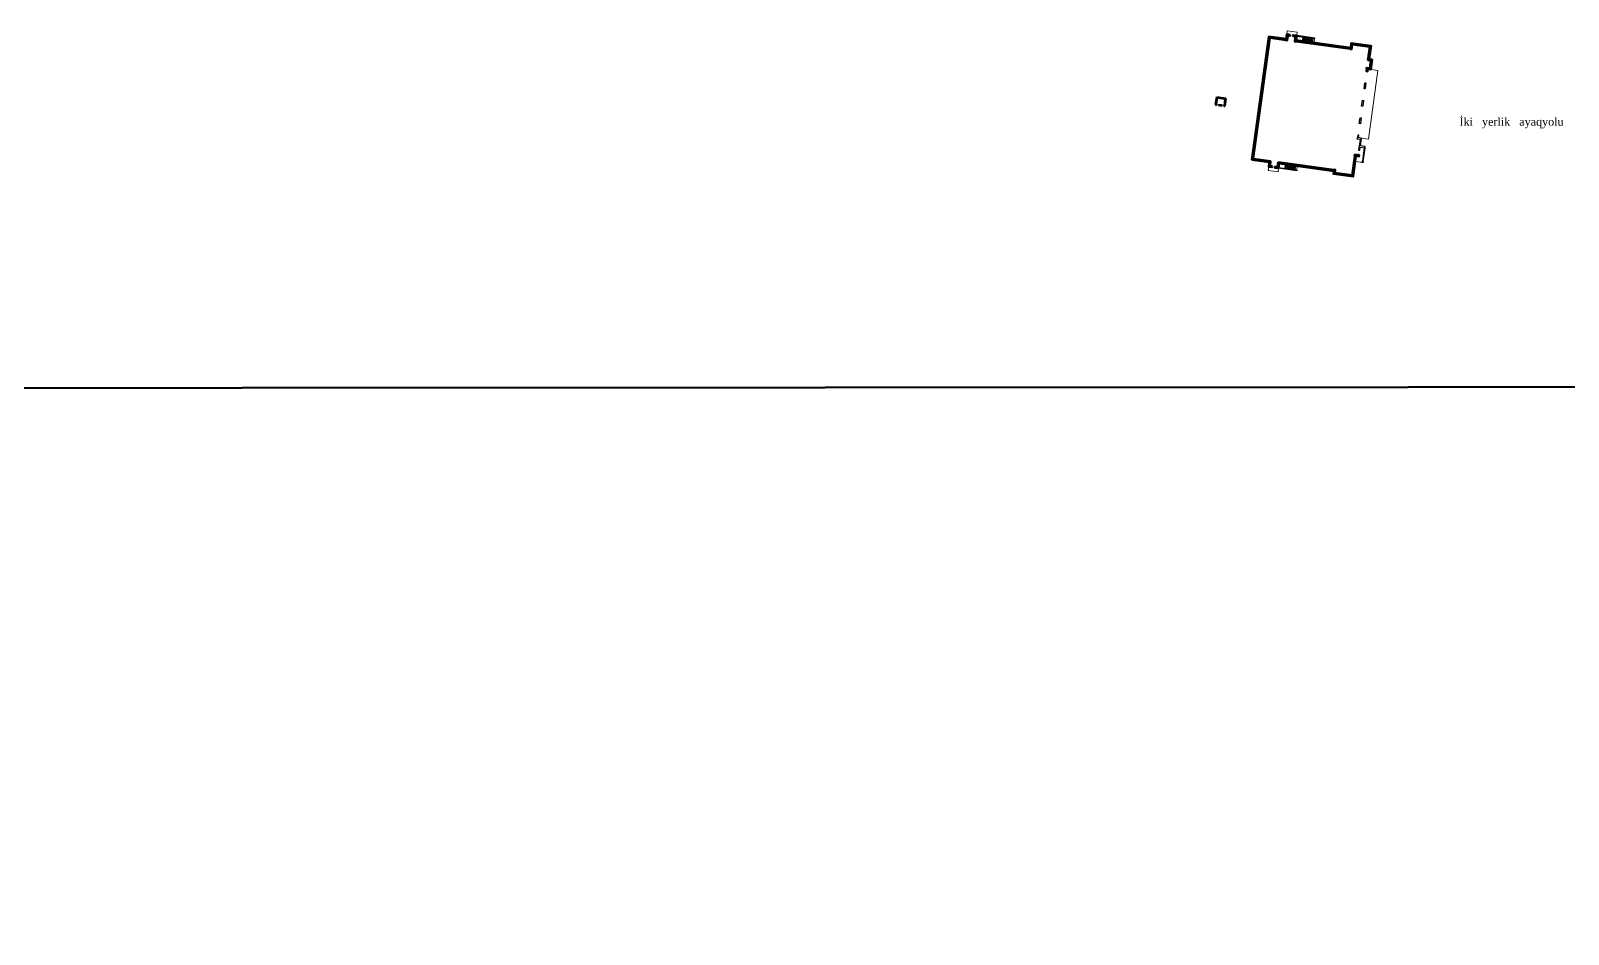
# Model space of a CAD drawing. Header units: feet. Extents: x 3381 to 683784, y 675186 to 4376258.
# Drawn here: x 681409 to 681933, y 4375870 to 4376178 of the extents above; entities that cross this region are included whole.
import ezdxf

# ---------------------------------------------------------------- set-up
doc = ezdxf.new("R2010")
doc.units = ezdxf.units.FT
doc.header["$MEASUREMENT"] = 0
doc.linetypes.add('DUZ', pattern=[0])
doc.layers.get('0').update_dxf_attribs({"linetype": 'CONTINUOUS'})
doc.layers.add('ramka', color=7, linetype='CONTINUOUS')
doc.styles.get("Standard").update_dxf_attribs({"font": 'arial.ttf', "height": 2})

msp = doc.modelspace()

# ---------------------------------------------------------------- linework, layer by layer
at = {"color": 7, "lineweight": 20}
for p, q in [((681846.449, 4376175.613, -1622.185), (681846.26, 4376174.226, -1622.185)), ((681840.523, 4376132.215, -1622.185), (681840.333, 4376130.828, -1622.185)), ((681860.308, 4376133.753, -1622.185), (681862.993, 4376133.386, -1622.185))]:
    msp.add_line(p, q, dxfattribs=at)
at = {"color": 7, "lineweight": 20, "elevation": -1622.185}
for points in [[(681840.333, 4376176.65), (681840.495, 4376177.839), (681837.127, 4376178.299), (681836.964, 4376177.11)], [(681845.954, 4376175.68), (681845.764, 4376174.293), (681845.764, 4376174.293), (681845.954, 4376175.68), (681845.656, 4376175.721), (681845.467, 4376174.334), (681845.17, 4376174.375), (681845.359, 4376175.762), (681845.062, 4376175.802), (681844.872, 4376174.415), (681844.575, 4376174.456), (681844.765, 4376175.843), (681844.467, 4376175.883), (681844.278, 4376174.496), (681843.981, 4376174.537), (681844.17, 4376175.924), (681843.873, 4376175.965), (681843.683, 4376174.577), (681843.386, 4376174.618), (681843.576, 4376176.005), (681843.278, 4376176.046), (681843.089, 4376174.659), (681842.792, 4376174.699), (681842.981, 4376176.086), (681842.684, 4376176.127), (681842.494, 4376174.74), (681842.197, 4376174.78), (681842.387, 4376176.168)], [(681865.606, 4376165.124), (681867.984, 4376164.799), (681864.791, 4376141.416), (681862.412, 4376141.741)], [(681830.794, 4376131.929), (681830.632, 4376130.74), (681833.998, 4376130.28), (681834.161, 4376131.469)], [(681836.458, 4376132.771), (681836.268, 4376131.383), (681836.566, 4376131.343), (681836.755, 4376132.73), (681837.052, 4376132.689), (681836.863, 4376131.302), (681837.16, 4376131.262), (681837.349, 4376132.649), (681837.647, 4376132.608), (681837.457, 4376131.221), (681837.754, 4376131.18), (681837.944, 4376132.568), (681838.241, 4376132.527), (681838.052, 4376131.14), (681838.349, 4376131.099), (681838.538, 4376132.486), (681838.836, 4376132.446), (681838.646, 4376131.059), (681838.943, 4376131.018), (681839.133, 4376132.405), (681839.43, 4376132.365), (681839.241, 4376130.977), (681839.538, 4376130.937), (681839.727, 4376132.324), (681840.025, 4376132.283), (681839.835, 4376130.896)]]:
    msp.add_lwpolyline(points, dxfattribs=at)
at = {"color": 7, "lineweight": 50, "elevation": -1622.185}
for points in [[(681838.108, 4376176.954), (681838.053, 4376176.557), (681837.406, 4376176.646), (681837.392, 4376176.547), (681837.293, 4376176.56), (681837.076, 4376174.975), (681836.581, 4376175.043), (681836.595, 4376175.142), (681831.244, 4376175.872), (681831.231, 4376175.773), (681831.132, 4376175.787), (681825.53, 4376134.767), (681825.629, 4376134.754), (681825.616, 4376134.655), (681831.461, 4376133.857), (681831.258, 4376132.37), (681831.358, 4376132.357), (681831.344, 4376132.258), (681831.942, 4376132.176), (681831.888, 4376131.78), (681830.794, 4376131.929), (681831.011, 4376133.514), (681825.066, 4376134.326), (681830.803, 4376176.336), (681836.748, 4376175.525), (681836.964, 4376177.11), (681838.108, 4376176.954)], [(681864.116, 4376164.561), (681864.111, 4376164.521), (681864.507, 4376164.467), (681864.615, 4376165.259), (681865.606, 4376165.124), (681866.068, 4376168.506), (681865.077, 4376168.642), (681865.698, 4376173.186), (681858.96, 4376174.106), (681858.744, 4376172.521), (681840.117, 4376175.065), (681840.333, 4376176.65), (681839.098, 4376176.818), (681839.044, 4376176.422), (681839.784, 4376176.321), (681839.77, 4376176.222), (681839.869, 4376176.209), (681839.653, 4376174.623), (681840.148, 4376174.556), (681840.162, 4376174.655), (681858.59, 4376172.138), (681858.577, 4376172.039), (681858.874, 4376171.998), (681859.072, 4376171.971), (681859.302, 4376173.656), (681865.247, 4376172.844), (681864.627, 4376168.299), (681865.617, 4376168.164), (681865.264, 4376165.575), (681864.174, 4376165.723), (681864.147, 4376165.525), (681864.12, 4376165.327), (681864.219, 4376165.314), (681864.116, 4376164.561)], [(681832.933, 4376132.041), (681832.879, 4376131.644), (681834.163, 4376131.469), (681834.38, 4376133.054), (681853.007, 4376130.511), (681852.871, 4376129.52), (681859.609, 4376128.6), (681860.556, 4376135.535), (681861.546, 4376135.4), (681861.628, 4376135.999), (681861.232, 4376136.053), (681861.204, 4376135.851), (681860.61, 4376135.932), (681860.624, 4376136.031), (681860.128, 4376136.098), (681860.061, 4376135.603), (681860.16, 4376135.589), (681859.267, 4376129.05), (681853.322, 4376129.862), (681853.471, 4376130.952), (681852.975, 4376131.02), (681852.962, 4376130.92), (681834.037, 4376133.505), (681833.835, 4376132.019), (681833.735, 4376132.032), (681833.722, 4376131.933), (681832.933, 4376132.041)]]:
    msp.add_lwpolyline(points, dxfattribs=at)
at = {"color": 7, "lineweight": 30, "elevation": -1622.185}
for points in [[(681840.333, 4376176.65), (681840.306, 4376176.452), (681846.489, 4376175.607), (681846.516, 4376175.806)], [(681863.965, 4376160.502), (681863.694, 4376158.51), (681863.297, 4376158.564), (681863.569, 4376160.556)], [(681863.154, 4376154.557), (681862.883, 4376152.575), (681862.487, 4376152.63), (681862.757, 4376154.611)], [(681862.342, 4376148.614), (681862.071, 4376146.632), (681861.675, 4376146.687), (681861.946, 4376148.668)], [(681834.161, 4376131.469), (681834.188, 4376131.668), (681840.415, 4376130.817), (681840.388, 4376130.619)], [(681863.047, 4376133.785), (681862.993, 4376133.388), (681862.596, 4376133.443), (681862.651, 4376133.839)]]:
    msp.add_lwpolyline(points, close=True, dxfattribs=at)
msp.add_lwpolyline([(681861.448, 4376137.638), (681861.844, 4376137.584), (681861.991, 4376138.66), (681863.681, 4376138.43), (681863.735, 4376138.825), (681862.045, 4376139.056), (681862.412, 4376141.741), (681861.436, 4376141.875), (681861.422, 4376141.877), (681861.53, 4376142.669), (681861.134, 4376142.723), (681861.026, 4376141.931), (681860.927, 4376141.944), (681860.859, 4376141.449), (681861.354, 4376141.381), (681861.368, 4376141.48), (681861.962, 4376141.399), (681861.838, 4376140.497), (681861.453, 4376137.675)], dxfattribs=at)
at = {"color": 7, "lineweight": 20, "elevation": -1622.185}
msp.add_lwpolyline([(681863.681, 4376138.429), (681863.047, 4376133.786), (681862.75, 4376133.827), (681863.384, 4376138.469)], close=True, dxfattribs=at)
at = {"color": 7, "lineweight": 50}
msp.add_lwpolyline([(680884.541, 4376056.245), (683070.69, 4376057.484), (683072.176, 4375009.268), (680886.028, 4375008.029)], close=True, dxfattribs=at)
at = {"layer": 'ramka', "color": 0, "linetype": 'DUZ', "lineweight": 50, "ltscale": 0.5}
for p, q in [((681812.684, 4376153.054, -2316.185), (681813.07, 4376155.726, -2316.185)), ((681812.684, 4376153.054, -2316.185), (681813.064, 4376152.999, -2316.185)), ((681812.911, 4376153.223, -2316.185), (681813.239, 4376155.5, -2316.185)), ((681812.911, 4376153.223, -2316.185), (681813.092, 4376153.197, -2316.185)), ((681813.092, 4376153.197, -2316.185), (681813.064, 4376152.999, -2316.185)), ((681813.07, 4376155.726, -2316.185), (681816.237, 4376155.269, -2316.185)), ((681813.239, 4376155.5, -2316.185), (681816.01, 4376155.1, -2316.185)), ((681813.763, 4376153.1, -2316.185), (681813.734, 4376152.902, -2316.185)), ((681813.734, 4376152.902, -2316.185), (681814.868, 4376152.739, -2316.185)), ((681813.763, 4376153.1, -2316.185), (681814.897, 4376152.937, -2316.185)), ((681813.763, 4376153.1, -2316.185), (681814.897, 4376152.937, -2316.185)), ((681814.897, 4376152.937, -2316.185), (681814.868, 4376152.739, -2316.185)), ((681815.548, 4376152.842, -2613.685), (681815.519, 4376152.644, -2613.685)), ((681815.851, 4376152.597, -2316.185), (681815.519, 4376152.645, -2316.185)), ((681815.682, 4376152.824, -2316.185), (681815.548, 4376152.843, -2316.185)), ((681816.01, 4376155.1, -2316.185), (681815.682, 4376152.824, -2316.185)), ((681816.237, 4376155.269, -2316.185), (681815.851, 4376152.597, -2316.185))]:
    msp.add_line(p, q, dxfattribs=at)
at = {"layer": 'ramka', "color": 0, "linetype": 'DUZ', "lineweight": 13, "ltscale": 0.5}
for p, q in [((681812.797, 4376153.139, -2316.185), (681813.154, 4376155.613, -2316.185)), ((681813.154, 4376155.613, -2316.185), (681816.124, 4376155.185, -2316.185)), ((681813.748, 4376153.001, -2316.185), (681814.883, 4376152.838, -2316.185)), ((681815.767, 4376152.71, -2316.185), (681815.533, 4376152.744, -2316.185)), ((681816.124, 4376155.185, -2316.185), (681815.767, 4376152.71, -2316.185))]:
    msp.add_line(p, q, dxfattribs=at)

# ---------------------------------------------------------------- texts
at = {"layer": 'ramka', "color": 0, "lineweight": 13, "ltscale": 0.4, "insert": (681895.859, 4376148.686), "char_height": 2.72773, "width": 64.53355, "attachment_point": 1}
msp.add_mtext('{\\fTimes New Roman|b0|i0|c238|p18;İki   yerlik   ayaqyolu}', dxfattribs=at)

doc.saveas('drawing.dxf')
